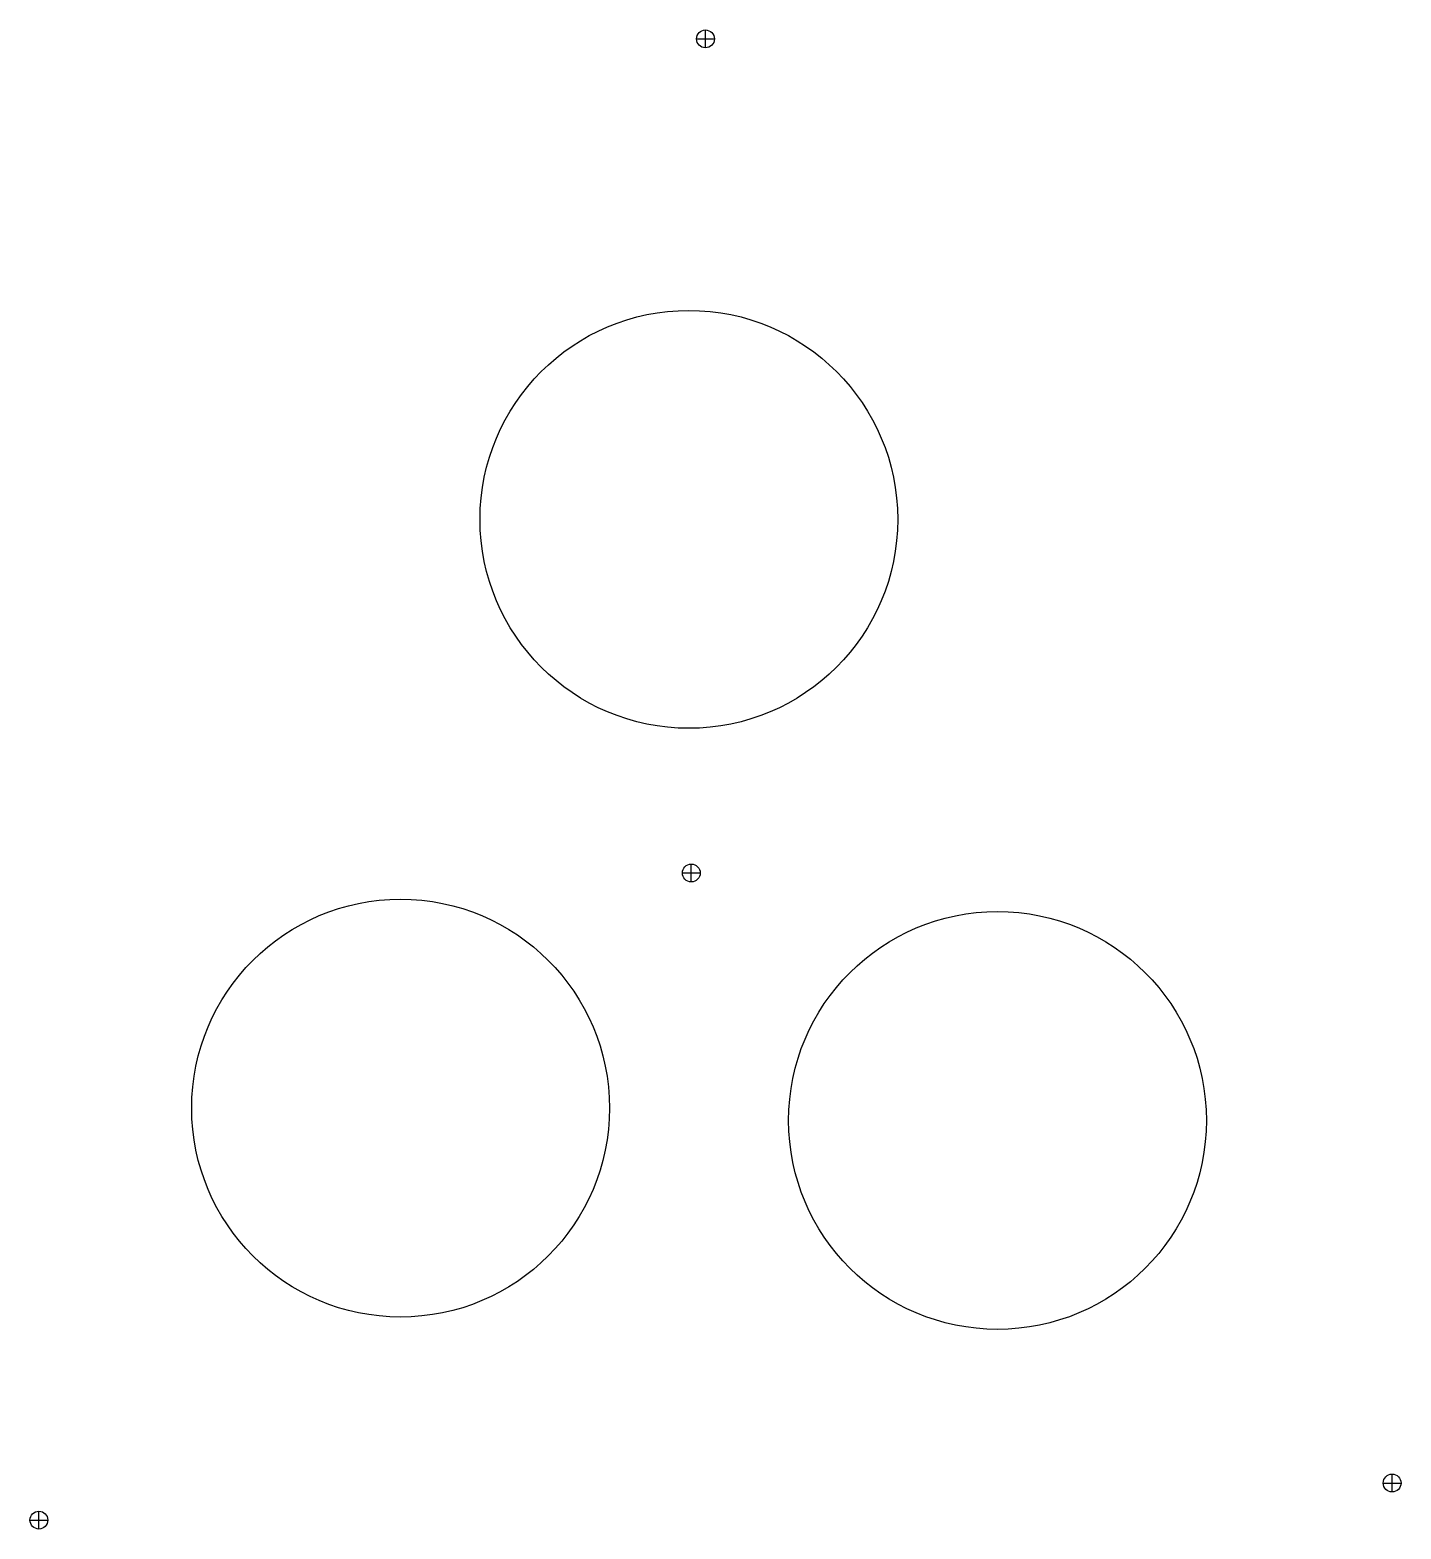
# Model space of a CAD drawing. Header units: metres. Extents: x -1917 to 5763, y -1404 to 6990.
import ezdxf

# ---------------------------------------------------------------- set-up
doc = ezdxf.new("R2010")
doc.units = ezdxf.units.M
doc.layers.add('OBJECTS', color=7, linetype='Continuous')
doc.layers.add('POINTS', color=160, linetype='Continuous')

msp = doc.modelspace()

# ---------------------------------------------------------------- linework, layer by layer
at = {"layer": 'OBJECTS'}
for centre in [(1774, 4250), (159, 953), (3503, 884)]:
    msp.add_circle(centre, 1170, dxfattribs=at)
at = {"layer": 'POINTS'}
for p, q in [((1866.9, 6890.4), (1866.9, 6990.4)), ((1816.9, 6940.4), (1916.9, 6940.4)), ((1737.6, 2269.7), (1837.6, 2269.7)), ((1787.6, 2219.7), (1787.6, 2319.7)), ((5663.3, -1146.3), (5763.3, -1146.3)), ((5713.3, -1196.3), (5713.3, -1096.3)), ((-1866.9, -1403.9), (-1866.9, -1303.9)), ((-1916.9, -1353.9), (-1816.9, -1353.9))]:
    msp.add_line(p, q, dxfattribs=at)
for centre in [(1866.9, 6940.4), (1787.6, 2269.7), (5713.3, -1146.3), (-1866.9, -1353.9)]:
    msp.add_circle(centre, 50, dxfattribs=at)

doc.saveas('drawing.dxf')
